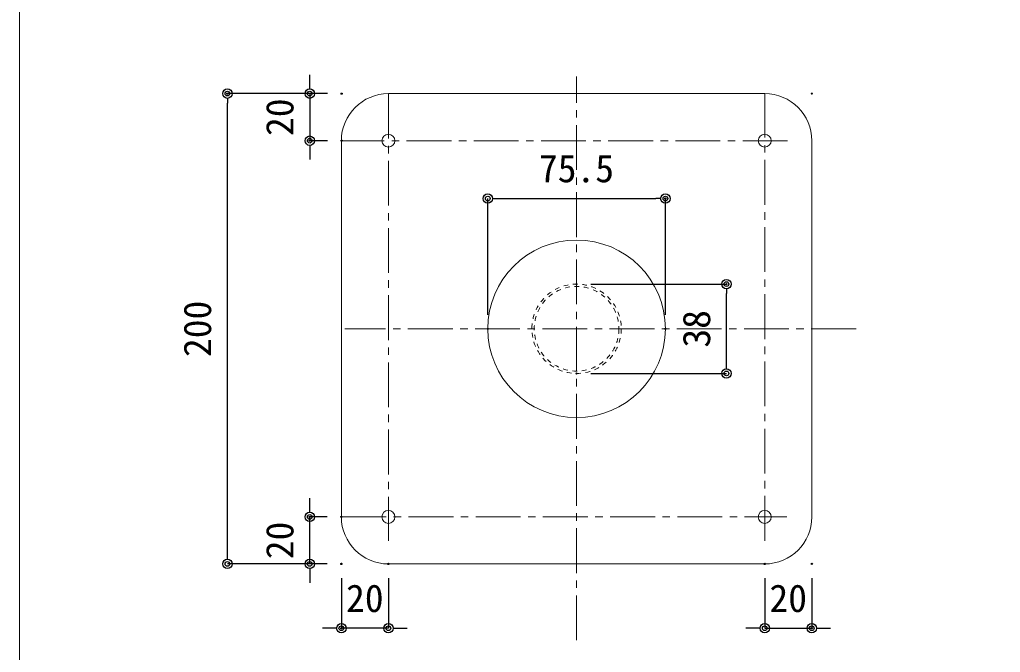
# Model space of a CAD drawing. Units: millimetres, scale not verified. Extents: x -190 to 190, y -305 to 303.
# Drawn here: x -190 to 18.5, y -181 to -46.4 of the extents above; entities that cross this region are included whole.
import ezdxf
from ezdxf.enums import TextEntityAlignment as Align

# ---------------------------------------------------------------- set-up
doc = ezdxf.new("R2010")
doc.units = ezdxf.units.MM
doc.header["$LTSCALE"] = 0.5
doc.header["$PDMODE"] = 32
doc.header["$PDSIZE"] = 0.25
doc.linetypes.add('USER1', pattern=[8, 2, -2, 2, -2])
doc.linetypes.add('USER9', pattern=[28.575, 19.05, -3.175, 3.175, -3.175])
for name, color, linetype, lineweight in [('0-0_0', 7, 'Continuous', 25), ('0-1_図面枠', 5, 'Continuous', 18), ('0-2_形状', 7, 'Continuous', 18), ('0-5_1手摺寸法', 7, 'Continuous', 25), ('0-D_01外形', 2, 'Continuous', 18)]:
    doc.layers.add(name, color=color, linetype=linetype, lineweight=lineweight)
doc.layers.add('0-3_Defpoints', color=7, linetype='Continuous')
doc.styles.add('ＭＳ ゴシック', font='')
doc.styles.get('ＭＳ ゴシック').set_extended_font_data('MS Gothic')

# ---------------------------------------------------------------- blocks, each defined once
blk = doc.blocks.new('_Origin2')
at = {"layer": '0-0_0'}
blk.add_line((-0.5, 0), (-1, 0), dxfattribs=at)
for radius in [0.5, 0.25]:
    blk.add_circle((0, 0), radius, dxfattribs=at)
blk = doc.blocks.new('D57')
at = {"layer": '0-3_Defpoints'}
for p in [(531.9582, 249.9044), (563.8253, 249.9044), (531.9582, 230.9044)]:
    blk.add_point(p, dxfattribs=at)
at = {"layer": '0-5_1手摺寸法'}
for p, q in [((534.9582, 249.9044), (563.8253, 249.9044)), ((563.8253, 232.9044), (563.8253, 247.9044)), ((534.9582, 230.9044), (563.8253, 230.9044))]:
    blk.add_line(p, q, dxfattribs=at)
at = {"layer": '0-5_1手摺寸法', "xscale": 2, "yscale": 2}
for p, rotation in [((563.8253, 249.9044), 90), ((563.8253, 230.9044), 270)]:
    blk.add_blockref('_Origin2', p, dxfattribs=dict(at, rotation=rotation))
at = {"layer": '0-5_1手摺寸法', "style": 'ＭＳ ゴシック'}
blk.add_text('38', height=5.865, rotation=90, dxfattribs=at).set_placement((562.1253, 236.4044), align=Align.BOTTOM_LEFT)
blk = doc.blocks.new('D61')
at = {"layer": '0-3_Defpoints'}
for p in [(457.7372, 290.4044), (482.0356, 290.4044), (481.9582, 190.4044)]:
    blk.add_point(p, dxfattribs=at)
at = {"layer": '0-5_1手摺寸法'}
for p, q in [((479.0356, 290.4044), (457.7372, 290.4044)), ((457.7372, 192.4044), (457.7372, 288.4044)), ((478.9582, 190.4044), (457.7372, 190.4044))]:
    blk.add_line(p, q, dxfattribs=at)
at = {"layer": '0-5_1手摺寸法', "xscale": 2, "yscale": 2}
for p, rotation in [((457.7372, 290.4044), 90), ((457.7372, 190.4044), 270)]:
    blk.add_blockref('_Origin2', p, dxfattribs=dict(at, rotation=rotation))
at = {"layer": '0-5_1手摺寸法', "style": 'ＭＳ ゴシック'}
blk.add_text('200', height=5.865, rotation=90, dxfattribs=at).set_placement((456.0372, 234.4044), align=Align.BOTTOM_LEFT)
blk = doc.blocks.new('D62')
at = {"layer": '0-3_Defpoints'}
for p in [(475.238, 200.4044), (481.9582, 200.4044), (481.9582, 190.4044)]:
    blk.add_point(p, dxfattribs=at)
at = {"layer": '0-5_1手摺寸法'}
for p, q in [((475.238, 202.4044), (475.238, 204.4044)), ((478.9582, 200.4044), (475.238, 200.4044)), ((475.238, 190.4044), (475.238, 200.4044)), ((478.9582, 190.4044), (475.238, 190.4044)), ((475.238, 188.4044), (475.238, 186.4044))]:
    blk.add_line(p, q, dxfattribs=at)
at = {"layer": '0-5_1手摺寸法', "xscale": 2, "yscale": 2}
for p, rotation in [((475.238, 200.4044), 270), ((475.238, 190.4044), 90)]:
    blk.add_blockref('_Origin2', p, dxfattribs=dict(at, rotation=rotation))
at = {"layer": '0-5_1手摺寸法', "style": 'ＭＳ ゴシック'}
blk.add_text('20', height=5.865, rotation=90, dxfattribs=at).set_placement((473.538, 191.4044), align=Align.BOTTOM_LEFT)
blk = doc.blocks.new('D58')
at = {"layer": '0-3_Defpoints'}
for p in [(482.0356, 290.4044), (475.238, 280.4044), (482.0356, 280.4044)]:
    blk.add_point(p, dxfattribs=at)
at = {"layer": '0-5_1手摺寸法'}
for p, q in [((475.238, 292.4044), (475.238, 294.4044)), ((479.0356, 290.4044), (475.238, 290.4044)), ((475.238, 290.4044), (475.238, 280.4044)), ((479.0356, 280.4044), (475.238, 280.4044)), ((475.238, 278.4044), (475.238, 276.4044))]:
    blk.add_line(p, q, dxfattribs=at)
at = {"layer": '0-5_1手摺寸法', "xscale": 2, "yscale": 2}
for p, rotation in [((475.238, 290.4044), 270), ((475.238, 280.4044), 90)]:
    blk.add_blockref('_Origin2', p, dxfattribs=dict(at, rotation=rotation))
at = {"layer": '0-5_1手摺寸法', "style": 'ＭＳ ゴシック'}
blk.add_text('20', height=5.865, rotation=90, dxfattribs=at).set_placement((473.538, 281.4044), align=Align.BOTTOM_LEFT)
blk = doc.blocks.new('D59')
at = {"layer": '0-3_Defpoints'}
for p in [(481.9582, 190.4044), (491.9582, 190.4044), (481.9582, 176.7197)]:
    blk.add_point(p, dxfattribs=at)
at = {"layer": '0-5_1手摺寸法'}
for p, q in [((481.9582, 187.4044), (481.9582, 176.7197)), ((491.9582, 187.4044), (491.9582, 176.7197)), ((479.9582, 176.7197), (477.9582, 176.7197)), ((491.9582, 176.7197), (481.9582, 176.7197)), ((493.9582, 176.7197), (495.9582, 176.7197))]:
    blk.add_line(p, q, dxfattribs=at)
at = {"layer": '0-5_1手摺寸法', "xscale": 2, "yscale": 2}
blk.add_blockref('_Origin2', (481.9582, 176.7197), dxfattribs=at)
at = {"layer": '0-5_1手摺寸法', "xscale": 2, "yscale": 2, "rotation": 180}
blk.add_blockref('_Origin2', (491.9582, 176.7197), dxfattribs=at)
at = {"layer": '0-5_1手摺寸法', "style": 'ＭＳ ゴシック'}
blk.add_text('20', height=5.865, dxfattribs=at).set_placement((482.9582, 178.4197), align=Align.BOTTOM_LEFT)
blk = doc.blocks.new('D60')
at = {"layer": '0-3_Defpoints'}
for p in [(571.9582, 190.4044), (581.9582, 190.4044), (581.9582, 176.7197)]:
    blk.add_point(p, dxfattribs=at)
at = {"layer": '0-5_1手摺寸法'}
for p, q in [((571.9582, 187.4044), (571.9582, 176.7197)), ((581.9582, 187.4044), (581.9582, 176.7197)), ((569.9582, 176.7197), (567.9582, 176.7197)), ((571.9582, 176.7197), (581.9582, 176.7197)), ((583.9582, 176.7197), (585.9582, 176.7197))]:
    blk.add_line(p, q, dxfattribs=at)
at = {"layer": '0-5_1手摺寸法', "xscale": 2, "yscale": 2}
blk.add_blockref('_Origin2', (571.9582, 176.7197), dxfattribs=at)
at = {"layer": '0-5_1手摺寸法', "xscale": 2, "yscale": 2, "rotation": 180}
blk.add_blockref('_Origin2', (581.9582, 176.7197), dxfattribs=at)
at = {"layer": '0-5_1手摺寸法', "style": 'ＭＳ ゴシック'}
blk.add_text('20', height=5.865, dxfattribs=at).set_placement((572.9582, 178.4197), align=Align.BOTTOM_LEFT)
blk = doc.blocks.new('D63')
at = {"layer": '0-3_Defpoints'}
for p in [(550.8332, 268.0986), (513.0832, 240.4044), (550.8332, 240.4044)]:
    blk.add_point(p, dxfattribs=at)
at = {"layer": '0-5_1手摺寸法'}
for p, q in [((513.0832, 243.4044), (513.0832, 268.0986)), ((515.0832, 268.0986), (548.8332, 268.0986)), ((550.8332, 243.4044), (550.8332, 268.0986))]:
    blk.add_line(p, q, dxfattribs=at)
at = {"layer": '0-5_1手摺寸法', "xscale": 2, "yscale": 2, "rotation": 180}
blk.add_blockref('_Origin2', (513.0832, 268.0986), dxfattribs=at)
at = {"layer": '0-5_1手摺寸法', "xscale": 2, "yscale": 2}
blk.add_blockref('_Origin2', (550.8332, 268.0986), dxfattribs=at)
at = {"layer": '0-5_1手摺寸法', "style": 'ＭＳ ゴシック'}
blk.add_text('75.5', height=5.865, dxfattribs=at).set_placement((523.9582, 269.7986), align=Align.BOTTOM_LEFT)

msp = doc.modelspace()

# ---------------------------------------------------------------- linework, layer by layer
at = {"layer": '0-1_図面枠'}
msp.add_lwpolyline([(-190.0007, -304.7643), (189.9993, -304.7643), (189.9993, 249.2357), (-190.0007, 249.2357)], close=True, dxfattribs=at)
at = {"layer": '0-2_形状', "linetype": 'USER1'}
for radius in [9.5, 9]:
    msp.add_circle((-71.6101, -112.192), radius, dxfattribs=at)
at = {"layer": '0-5_1手摺寸法', "color": 3, "lineweight": 18}
msp.add_circle((-71.6101, -112.192), 18.875, dxfattribs=at)
at = {"layer": '0-D_01外形', "color": 1, "linetype": 'USER9'}
for p, q in [((-71.6101, -178.4219), (-71.6101, -58.5574)), ((-111.6101, -62.192), (-111.6101, -157.2531)), ((-31.6101, -157.2531), (-31.6101, -62.192)), ((-26.7746, -72.192), (-121.6101, -72.192)), ((-12.2002, -112.192), (-120.8601, -112.192)), ((-121.6101, -152.192), (-26.9327, -152.192))]:
    msp.add_line(p, q, dxfattribs=at)
at = {"layer": '0-D_01外形'}
for p, q in [((-31.6101, -62.192), (-111.6101, -62.192)), ((-121.6101, -72.192), (-121.6101, -152.192)), ((-21.6101, -152.192), (-21.6101, -72.192)), ((-111.6101, -162.192), (-31.6101, -162.192))]:
    msp.add_line(p, q, dxfattribs=at)
for centre in [(-111.6101, -72.192), (-31.6101, -72.192), (-111.6101, -152.192), (-31.6101, -152.192)]:
    msp.add_circle(centre, 1.375, dxfattribs=at)
for centre, start, end in [((-111.6101, -72.192), 90, 180), ((-31.6101, -72.192), 0, 90), ((-111.6101, -152.192), 180, 270), ((-31.6101, -152.192), 270, 0)]:
    msp.add_arc(centre, 10, start, end, dxfattribs=at)
for p in [(-121.6101, -62.192), (-21.6101, -62.192), (-121.6101, -162.192)]:
    msp.add_point(p, dxfattribs=at)

# ---------------------------------------------------------------- block references
at = {"layer": '0-5_1手摺寸法'}
for name in ['D58', 'D61', 'D63', 'D57', 'D62', 'D59', 'D60']:
    msp.add_blockref(name, (-603.5683, -352.5964), dxfattribs=at)

doc.saveas('drawing.dxf')
